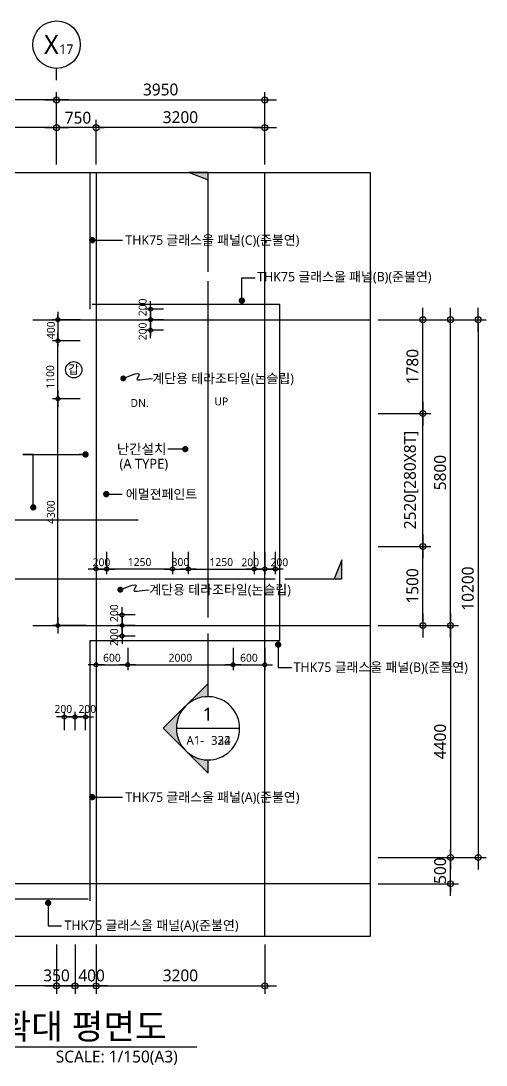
# Model space of a CAD drawing. Header units: millimetres. Extents: x 81033 to 452328, y -17390 to 42241.
# Drawn here: x 220798 to 229625, y 22272 to 42078 of the extents above; entities that cross this region are included whole.
import ezdxf
from ezdxf.enums import TextEntityAlignment as Align

# ---------------------------------------------------------------- set-up
doc = ezdxf.new("R2010")
doc.units = ezdxf.units.MM
doc.header["$LTSCALE"] = 100
doc.header["$MEASUREMENT"] = 0
doc.header["$PDSIZE"] = -10
doc.linetypes.add('CEN', pattern=[62, 60, -1, 0, -1])
doc.layers.get('0').update_dxf_attribs({"linetype": 'CONTINUOUS'})
doc.layers.get('Defpoints').update_dxf_attribs({"color": 171, "linetype": 'CONTINUOUS'})
for name, color, linetype in [('CEN(ST)', 1, 'CEN'), ('INS', 251, 'BATTING'), ('LED', 7, 'CONTINUOUS'), ('NDIM', 7, 'CONTINUOUS'), ('SYM', 7, 'CONTINUOUS'), ('SYM(AXIS)', 7, 'CONTINUOUS'), ('TEXT', 3, 'CONTINUOUS'), ('TEXT(AXIS)', 2, 'CONTINUOUS'), ('TEXT(MIN)', 7, 'CONTINUOUS'), ('TEXT(NOTE小)', 1, 'CONTINUOUS'), ('TEXT(노트)', 7, 'CONTINUOUS')]:
    doc.layers.add(name, color=color, linetype=linetype)
doc.styles.add('CGS', font='cgse', dxfattribs={"bigfont": 'cgs'})
doc.styles.add('나눔바른고딕', font='NanumBarunGothic.ttf')
doc.linetypes.add('BATTING', pattern='A,0.0001,-0.1,[134,ltypeshp.shx,S=0.1,R=0,X=-0.1,Y=0],-0.2,[134,ltypeshp.shx,S=0.1,R=180,X=0.1,Y=0],-0.1', length=0.4001)
doc.dimstyles.new('NDIM 1200', dxfattribs={"dimscale": 75, "dimtxt": 3, "dimasz": 1, "dimexe": 2, "dimexo": 2, "dimgap": 1, "dimtad": 1, "dimdec": 0, "dimdsep": 46, "dimtxsty": 'CGS', "dimblk": 'DOT0', "dimcen": 1, "dimdle": 8, "dimclrd": 256, "dimclre": 256, "dimclrt": 256, "dimadec": 0, "dimazin": 0, "dimtfac": 1, "dimtdec": 0, "dimtix": 1, "dimtmove": 2, "dimatfit": 3, "dimldrblk": 'DOT0', "dimfxl": 1, "dimtolj": 1, "dimtzin": 0, "dimlwd": -1, "dimlwe": -1, "dimarcsym": 0})

# ---------------------------------------------------------------- blocks, each defined once
blk = doc.blocks.new('DOT0')
blk.add_line((-3, 0), (3, 0))
at = {"color": 6}
blk.add_circle((0, 0), 0.75, dxfattribs=at)
blk = doc.blocks.new('*D125')
at = {"layer": 'Defpoints', "color": 0, "ltscale": 0.4, "transparency": 16777216}
for p in [(227425, 32110), (228425, 32110), (227425, 30610)]:
    blk.add_point(p, dxfattribs=at)
at = {"layer": 'NDIM', "ltscale": 0.4, "transparency": 16777216}
for p, q in [((227575, 32110), (228575, 32110)), ((228425, 30685), (228425, 32035)), ((227575, 30610), (228575, 30610))]:
    blk.add_line(p, q, dxfattribs=at)
at = {"layer": 'NDIM', "ltscale": 0.4, "transparency": 16777216, "xscale": 75, "yscale": 75, "zscale": 75}
for p, rotation in [((228425, 32110), 90), ((228425, 30610), 270)]:
    blk.add_blockref('DOT0', p, dxfattribs=dict(at, rotation=rotation))
at = {"layer": 'NDIM', "ltscale": 0.4, "transparency": 16777216, "insert": (228228, 31360), "char_height": 225, "attachment_point": 5, "rotation": 90, "style": '나눔바른고딕'}
blk.add_mtext('\\A1;1500', dxfattribs=at)
blk = doc.blocks.new('*D126')
at = {"layer": 'Defpoints', "color": 0, "ltscale": 0.4, "transparency": 16777216}
for p in [(227425, 34630), (228425, 34630), (227425, 32110)]:
    blk.add_point(p, dxfattribs=at)
at = {"layer": 'NDIM', "ltscale": 0.4, "transparency": 16777216}
for p, q in [((227575, 34630), (228575, 34630)), ((228425, 32185), (228425, 34555)), ((227575, 32110), (228575, 32110))]:
    blk.add_line(p, q, dxfattribs=at)
at = {"layer": 'NDIM', "ltscale": 0.4, "transparency": 16777216, "xscale": 75, "yscale": 75, "zscale": 75}
for p, rotation in [((228425, 34630), 90), ((228425, 32110), 270)]:
    blk.add_blockref('DOT0', p, dxfattribs=dict(at, rotation=rotation))
at = {"layer": 'NDIM', "ltscale": 0.4, "transparency": 16777216, "insert": (228204, 33370), "char_height": 225, "attachment_point": 5, "rotation": 90, "style": '나눔바른고딕'}
blk.add_mtext('\\A1;2520[280X8T]', dxfattribs=at)
blk = doc.blocks.new('*D127')
at = {"layer": 'Defpoints', "color": 0, "ltscale": 0.4, "transparency": 16777216}
for p in [(227425, 36410), (228425, 36410), (227425, 34630)]:
    blk.add_point(p, dxfattribs=at)
at = {"layer": 'NDIM', "ltscale": 0.4, "transparency": 16777216}
for p, q in [((227575, 36410), (228575, 36410)), ((228425, 34705), (228425, 36335)), ((227575, 34630), (228575, 34630))]:
    blk.add_line(p, q, dxfattribs=at)
at = {"layer": 'NDIM', "ltscale": 0.4, "transparency": 16777216, "xscale": 75, "yscale": 75, "zscale": 75}
for p, rotation in [((228425, 36410), 90), ((228425, 34630), 270)]:
    blk.add_blockref('DOT0', p, dxfattribs=dict(at, rotation=rotation))
at = {"layer": 'NDIM', "ltscale": 0.4, "transparency": 16777216, "insert": (228228, 35520), "char_height": 225, "attachment_point": 5, "rotation": 90, "style": '나눔바른고딕'}
blk.add_mtext('\\A1;1780', dxfattribs=at)
blk = doc.blocks.new('*D128')
at = {"layer": 'Defpoints', "color": 0, "ltscale": 0.4, "transparency": 16777216}
for p in [(227425, 36410), (228950, 36410), (227425, 30610)]:
    blk.add_point(p, dxfattribs=at)
at = {"layer": 'NDIM', "ltscale": 0.4, "transparency": 16777216}
for p, q in [((227575, 36410), (229100, 36410)), ((228950, 30685), (228950, 36335)), ((227575, 30610), (229100, 30610))]:
    blk.add_line(p, q, dxfattribs=at)
at = {"layer": 'NDIM', "ltscale": 0.4, "transparency": 16777216, "xscale": 75, "yscale": 75, "zscale": 75}
for p, rotation in [((228950, 36410), 90), ((228950, 30610), 270)]:
    blk.add_blockref('DOT0', p, dxfattribs=dict(at, rotation=rotation))
at = {"layer": 'NDIM', "ltscale": 0.4, "transparency": 16777216, "insert": (228753, 33510), "char_height": 225, "attachment_point": 5, "rotation": 90, "style": '나눔바른고딕'}
blk.add_mtext('\\A1;5800', dxfattribs=at)
blk = doc.blocks.new('*D129')
at = {"layer": 'Defpoints', "color": 0, "ltscale": 0.4, "transparency": 16777216}
for p in [(227425, 30610), (227425, 26210), (228950, 26210)]:
    blk.add_point(p, dxfattribs=at)
at = {"layer": 'NDIM', "ltscale": 0.4, "transparency": 16777216}
for p, q in [((227575, 30610), (229100, 30610)), ((228950, 30535), (228950, 26285)), ((227575, 26210), (229100, 26210))]:
    blk.add_line(p, q, dxfattribs=at)
at = {"layer": 'NDIM', "ltscale": 0.4, "transparency": 16777216, "xscale": 75, "yscale": 75, "zscale": 75}
for p, rotation in [((228950, 30610), 90), ((228950, 26210), 270)]:
    blk.add_blockref('DOT0', p, dxfattribs=dict(at, rotation=rotation))
at = {"layer": 'NDIM', "ltscale": 0.4, "transparency": 16777216, "insert": (228753, 28410), "char_height": 225, "attachment_point": 5, "rotation": 90, "style": '나눔바른고딕'}
blk.add_mtext('\\A1;4400', dxfattribs=at)
blk = doc.blocks.new('*D130')
at = {"layer": 'Defpoints', "color": 0, "ltscale": 0.4, "transparency": 16777216}
for p in [(227425, 26210), (228950, 26210), (227425, 25710)]:
    blk.add_point(p, dxfattribs=at)
at = {"layer": 'NDIM', "ltscale": 0.4, "transparency": 16777216}
for p, q in [((228950, 26285), (228950, 26360)), ((227575, 26210), (229100, 26210)), ((228950, 25710), (228950, 26210)), ((227575, 25710), (229100, 25710)), ((228950, 25635), (228950, 25560))]:
    blk.add_line(p, q, dxfattribs=at)
at = {"layer": 'NDIM', "ltscale": 0.4, "transparency": 16777216, "xscale": 75, "yscale": 75, "zscale": 75}
for p, rotation in [((228950, 26210), 270), ((228950, 25710), 90)]:
    blk.add_blockref('DOT0', p, dxfattribs=dict(at, rotation=rotation))
at = {"layer": 'NDIM', "ltscale": 0.4, "transparency": 16777216, "insert": (228753, 25960), "char_height": 225, "attachment_point": 5, "rotation": 90, "style": '나눔바른고딕'}
blk.add_mtext('\\A1;500', dxfattribs=at)
blk = doc.blocks.new('*D131')
at = {"layer": 'Defpoints', "color": 0, "ltscale": 0.4, "transparency": 16777216}
for p in [(227425, 36410), (227425, 26210), (229475, 26210)]:
    blk.add_point(p, dxfattribs=at)
at = {"layer": 'NDIM', "ltscale": 0.4, "transparency": 16777216}
for p, q in [((227575, 36410), (229625, 36410)), ((229475, 36335), (229475, 26285)), ((227575, 26210), (229625, 26210))]:
    blk.add_line(p, q, dxfattribs=at)
at = {"layer": 'NDIM', "ltscale": 0.4, "transparency": 16777216, "xscale": 75, "yscale": 75, "zscale": 75}
for p, rotation in [((229475, 36410), 90), ((229475, 26210), 270)]:
    blk.add_blockref('DOT0', p, dxfattribs=dict(at, rotation=rotation))
at = {"layer": 'NDIM', "ltscale": 0.4, "transparency": 16777216, "insert": (229278, 31310), "char_height": 225, "attachment_point": 5, "rotation": 90, "style": '나눔바른고딕'}
blk.add_mtext('\\A1;10200', dxfattribs=at)
blk = doc.blocks.new('A$C2F20087E')
at = {"layer": 'SYM(AXIS)'}
blk.add_line((600, 0), (600, 300), dxfattribs=at)
blk.add_circle((600, 900), 600, dxfattribs=at)
blk = doc.blocks.new('*D132')
at = {"layer": 'Defpoints', "color": 0, "ltscale": 0.4, "transparency": 16777216}
for p in [(210475, 40578), (210475, 39203), (221475, 39203)]:
    blk.add_point(p, dxfattribs=at)
at = {"layer": 'NDIM', "ltscale": 0.4, "transparency": 16777216}
for p, q in [((210475, 39353), (210475, 40728)), ((221475, 39353), (221475, 40728)), ((221400, 40578), (210550, 40578))]:
    blk.add_line(p, q, dxfattribs=at)
at = {"layer": 'NDIM', "ltscale": 0.4, "transparency": 16777216, "xscale": 75, "yscale": 75, "zscale": 75, "rotation": 180}
blk.add_blockref('DOT0', (210475, 40578), dxfattribs=at)
at = {"layer": 'NDIM', "ltscale": 0.4, "transparency": 16777216, "xscale": 75, "yscale": 75, "zscale": 75}
blk.add_blockref('DOT0', (221475, 40578), dxfattribs=at)
at = {"layer": 'NDIM', "ltscale": 0.4, "transparency": 16777216, "insert": (215975, 40775), "char_height": 225, "attachment_point": 5, "style": '나눔바른고딕'}
blk.add_mtext('\\A1;11000', dxfattribs=at)
blk = doc.blocks.new('*D133')
at = {"layer": 'Defpoints', "color": 0, "ltscale": 0.4, "transparency": 16777216}
for p in [(218100, 40053), (218100, 39203), (221475, 39203)]:
    blk.add_point(p, dxfattribs=at)
at = {"layer": 'NDIM', "ltscale": 0.4, "transparency": 16777216}
for p, q in [((218100, 39353), (218100, 40203)), ((221400, 40053), (218175, 40053)), ((221475, 39353), (221475, 40203))]:
    blk.add_line(p, q, dxfattribs=at)
at = {"layer": 'NDIM', "ltscale": 0.4, "transparency": 16777216, "xscale": 75, "yscale": 75, "zscale": 75, "rotation": 180}
blk.add_blockref('DOT0', (218100, 40053), dxfattribs=at)
at = {"layer": 'NDIM', "ltscale": 0.4, "transparency": 16777216, "xscale": 75, "yscale": 75, "zscale": 75}
blk.add_blockref('DOT0', (221475, 40053), dxfattribs=at)
at = {"layer": 'NDIM', "ltscale": 0.4, "transparency": 16777216, "insert": (219788, 40250), "char_height": 225, "attachment_point": 5, "style": '나눔바른고딕'}
blk.add_mtext('\\A1;3375', dxfattribs=at)
blk = doc.blocks.new('*D135')
at = {"layer": 'Defpoints', "color": 0, "ltscale": 0.4, "transparency": 16777216}
for p in [(222225, 40053), (222225, 39203), (225425, 39203)]:
    blk.add_point(p, dxfattribs=at)
at = {"layer": 'NDIM', "ltscale": 0.4, "transparency": 16777216}
for p, q in [((222225, 39353), (222225, 40203)), ((225350, 40053), (222300, 40053)), ((225425, 39353), (225425, 40203))]:
    blk.add_line(p, q, dxfattribs=at)
at = {"layer": 'NDIM', "ltscale": 0.4, "transparency": 16777216, "xscale": 75, "yscale": 75, "zscale": 75, "rotation": 180}
blk.add_blockref('DOT0', (222225, 40053), dxfattribs=at)
at = {"layer": 'NDIM', "ltscale": 0.4, "transparency": 16777216, "xscale": 75, "yscale": 75, "zscale": 75}
blk.add_blockref('DOT0', (225425, 40053), dxfattribs=at)
at = {"layer": 'NDIM', "ltscale": 0.4, "transparency": 16777216, "insert": (223825, 40250), "char_height": 225, "attachment_point": 5, "style": '나눔바른고딕'}
blk.add_mtext('\\A1;3200', dxfattribs=at)
blk = doc.blocks.new('*D136')
at = {"layer": 'Defpoints', "color": 0, "ltscale": 0.4, "transparency": 16777216}
for p in [(221475, 40053), (221475, 39203), (222225, 39203)]:
    blk.add_point(p, dxfattribs=at)
at = {"layer": 'NDIM', "ltscale": 0.4, "transparency": 16777216}
for p, q in [((221400, 40053), (221325, 40053)), ((221475, 39353), (221475, 40203)), ((222225, 40053), (221475, 40053)), ((222225, 39353), (222225, 40203)), ((222300, 40053), (222375, 40053))]:
    blk.add_line(p, q, dxfattribs=at)
at = {"layer": 'NDIM', "ltscale": 0.4, "transparency": 16777216, "xscale": 75, "yscale": 75, "zscale": 75}
blk.add_blockref('DOT0', (221475, 40053), dxfattribs=at)
at = {"layer": 'NDIM', "ltscale": 0.4, "transparency": 16777216, "xscale": 75, "yscale": 75, "zscale": 75, "rotation": 180}
blk.add_blockref('DOT0', (222225, 40053), dxfattribs=at)
at = {"layer": 'NDIM', "ltscale": 0.4, "transparency": 16777216, "insert": (221881, 40240), "char_height": 225, "attachment_point": 5, "style": '나눔바른고딕'}
blk.add_mtext('\\A1;750', dxfattribs=at)
blk = doc.blocks.new('*D137')
at = {"layer": 'Defpoints', "color": 0, "ltscale": 0.4, "transparency": 16777216}
for p in [(225425, 40578), (221475, 39203), (225425, 39203)]:
    blk.add_point(p, dxfattribs=at)
at = {"layer": 'NDIM', "ltscale": 0.4, "transparency": 16777216}
for p, q in [((221475, 39353), (221475, 40728)), ((225425, 39353), (225425, 40728)), ((221550, 40578), (225350, 40578))]:
    blk.add_line(p, q, dxfattribs=at)
at = {"layer": 'NDIM', "ltscale": 0.4, "transparency": 16777216, "xscale": 75, "yscale": 75, "zscale": 75, "rotation": 180}
blk.add_blockref('DOT0', (221475, 40578), dxfattribs=at)
at = {"layer": 'NDIM', "ltscale": 0.4, "transparency": 16777216, "xscale": 75, "yscale": 75, "zscale": 75}
blk.add_blockref('DOT0', (225425, 40578), dxfattribs=at)
at = {"layer": 'NDIM', "ltscale": 0.4, "transparency": 16777216, "insert": (223450, 40775), "char_height": 225, "attachment_point": 5, "style": '나눔바른고딕'}
blk.add_mtext('\\A1;3950', dxfattribs=at)
blk = doc.blocks.new('*D144')
at = {"layer": 'Defpoints', "color": 0, "ltscale": 0.4, "transparency": 16777216}
for p in [(222225, 24710), (225425, 24710), (225425, 23774)]:
    blk.add_point(p, dxfattribs=at)
at = {"layer": 'NDIM', "ltscale": 0.4, "transparency": 16777216}
for p, q in [((222225, 24560), (222225, 23624)), ((225425, 24560), (225425, 23624)), ((222300, 23774), (225350, 23774))]:
    blk.add_line(p, q, dxfattribs=at)
at = {"layer": 'NDIM', "ltscale": 0.4, "transparency": 16777216, "xscale": 75, "yscale": 75, "zscale": 75, "rotation": 180}
blk.add_blockref('DOT0', (222225, 23774), dxfattribs=at)
at = {"layer": 'NDIM', "ltscale": 0.4, "transparency": 16777216, "xscale": 75, "yscale": 75, "zscale": 75}
blk.add_blockref('DOT0', (225425, 23774), dxfattribs=at)
at = {"layer": 'NDIM', "ltscale": 0.4, "transparency": 16777216, "insert": (223825, 23972), "char_height": 225, "attachment_point": 5, "style": '나눔바른고딕'}
blk.add_mtext('\\A1;3200', dxfattribs=at)
blk = doc.blocks.new('*D146')
at = {"layer": 'Defpoints', "color": 0, "ltscale": 0.4, "transparency": 16777216}
for p in [(219075, 24710), (221475, 24710), (219075, 23774)]:
    blk.add_point(p, dxfattribs=at)
at = {"layer": 'NDIM', "ltscale": 0.4, "transparency": 16777216}
for p, q in [((219075, 24560), (219075, 23624)), ((221475, 24560), (221475, 23624)), ((221400, 23774), (219150, 23774))]:
    blk.add_line(p, q, dxfattribs=at)
at = {"layer": 'NDIM', "ltscale": 0.4, "transparency": 16777216, "xscale": 75, "yscale": 75, "zscale": 75, "rotation": 180}
blk.add_blockref('DOT0', (219075, 23774), dxfattribs=at)
at = {"layer": 'NDIM', "ltscale": 0.4, "transparency": 16777216, "xscale": 75, "yscale": 75, "zscale": 75}
blk.add_blockref('DOT0', (221475, 23774), dxfattribs=at)
at = {"layer": 'NDIM', "ltscale": 0.4, "transparency": 16777216, "insert": (220275, 23971), "char_height": 225, "attachment_point": 5, "style": '나눔바른고딕'}
blk.add_mtext('\\A1;2400', dxfattribs=at)
blk = doc.blocks.new('갑종방화문표기')
at = {"layer": 'TEXT(NOTE小)'}
blk.add_circle((0, 0), 150, dxfattribs=at)
at = {"layer": 'TEXT(NOTE小)', "style": '나눔바른고딕'}
blk.add_text('갑', height=160, dxfattribs=at).set_placement((-2, 7), align=Align.MIDDLE_CENTER)
blk = doc.blocks.new('*D516')
at = {"layer": 'Defpoints', "color": 0, "ltscale": 0.4, "transparency": 16777216}
for p in [(222025, 28875), (221825, 28528), (222025, 28528)]:
    blk.add_point(p, dxfattribs=at)
at = {"layer": 'NDIM', "ltscale": 0.4, "transparency": 16777216}
for p, q in [((221825, 28628), (221825, 28975)), ((222025, 28628), (222025, 28975)), ((221875, 28875), (221975, 28875))]:
    blk.add_line(p, q, dxfattribs=at)
at = {"layer": 'NDIM', "ltscale": 0.4, "transparency": 16777216, "xscale": 50, "yscale": 50, "zscale": 50, "rotation": 180}
blk.add_blockref('DOT0', (221825, 28875), dxfattribs=at)
at = {"layer": 'NDIM', "ltscale": 0.4, "transparency": 16777216, "xscale": 50, "yscale": 50, "zscale": 50}
blk.add_blockref('DOT0', (222025, 28875), dxfattribs=at)
at = {"layer": 'NDIM', "ltscale": 0.4, "transparency": 16777216, "insert": (222059, 29026), "char_height": 150, "attachment_point": 5, "style": '나눔바른고딕'}
blk.add_mtext('\\A1;200', dxfattribs=at)
blk = doc.blocks.new('*D517')
at = {"layer": 'Defpoints', "color": 0, "ltscale": 0.4, "transparency": 16777216}
for p in [(221625, 28875), (221625, 28528), (221825, 28528)]:
    blk.add_point(p, dxfattribs=at)
at = {"layer": 'NDIM', "ltscale": 0.4, "transparency": 16777216}
for p, q in [((221625, 28628), (221625, 28975)), ((221825, 28628), (221825, 28975)), ((221775, 28875), (221675, 28875))]:
    blk.add_line(p, q, dxfattribs=at)
at = {"layer": 'NDIM', "ltscale": 0.4, "transparency": 16777216, "xscale": 50, "yscale": 50, "zscale": 50, "rotation": 180}
blk.add_blockref('DOT0', (221625, 28875), dxfattribs=at)
at = {"layer": 'NDIM', "ltscale": 0.4, "transparency": 16777216, "xscale": 50, "yscale": 50, "zscale": 50}
blk.add_blockref('DOT0', (221825, 28875), dxfattribs=at)
at = {"layer": 'NDIM', "ltscale": 0.4, "transparency": 16777216, "insert": (221603, 29026), "char_height": 150, "attachment_point": 5, "style": '나눔바른고딕'}
blk.add_mtext('\\A1;200', dxfattribs=at)
blk = doc.blocks.new('*D518')
at = {"layer": 'Defpoints', "color": 0, "ltscale": 0.4, "transparency": 16777216}
for p in [(222719, 30810), (223066, 30810), (223066, 30610)]:
    blk.add_point(p, dxfattribs=at)
at = {"layer": 'NDIM', "ltscale": 0.4, "transparency": 16777216}
for p, q in [((222966, 30810), (222619, 30810)), ((222719, 30660), (222719, 30760)), ((222966, 30610), (222619, 30610))]:
    blk.add_line(p, q, dxfattribs=at)
at = {"layer": 'NDIM', "ltscale": 0.4, "transparency": 16777216, "xscale": 50, "yscale": 50, "zscale": 50}
for p, rotation in [((222719, 30810), 90), ((222719, 30610), 270)]:
    blk.add_blockref('DOT0', p, dxfattribs=dict(at, rotation=rotation))
at = {"layer": 'NDIM', "ltscale": 0.4, "transparency": 16777216, "insert": (222568, 30844), "char_height": 150, "attachment_point": 5, "rotation": 90, "style": '나눔바른고딕'}
blk.add_mtext('\\A1;200', dxfattribs=at)
blk = doc.blocks.new('*D519')
at = {"layer": 'Defpoints', "color": 0, "ltscale": 0.4, "transparency": 16777216}
for p in [(223066, 30610), (222719, 30410), (223066, 30410)]:
    blk.add_point(p, dxfattribs=at)
at = {"layer": 'NDIM', "ltscale": 0.4, "transparency": 16777216}
for p, q in [((222966, 30610), (222619, 30610)), ((222719, 30560), (222719, 30460)), ((222966, 30410), (222619, 30410))]:
    blk.add_line(p, q, dxfattribs=at)
at = {"layer": 'NDIM', "ltscale": 0.4, "transparency": 16777216, "xscale": 50, "yscale": 50, "zscale": 50}
for p, rotation in [((222719, 30610), 90), ((222719, 30410), 270)]:
    blk.add_blockref('DOT0', p, dxfattribs=dict(at, rotation=rotation))
at = {"layer": 'NDIM', "ltscale": 0.4, "transparency": 16777216, "insert": (222568, 30388), "char_height": 150, "attachment_point": 5, "rotation": 90, "style": '나눔바른고딕'}
blk.add_mtext('\\A1;200', dxfattribs=at)
blk = doc.blocks.new('*D520')
at = {"layer": 'Defpoints', "color": 0, "ltscale": 0.4, "transparency": 16777216}
for p in [(222425, 32110), (223675, 32110), (222425, 31681)]:
    blk.add_point(p, dxfattribs=at)
at = {"layer": 'NDIM', "ltscale": 0.4, "transparency": 16777216}
for p, q in [((222425, 32010), (222425, 31581)), ((223675, 32010), (223675, 31581)), ((223625, 31681), (222475, 31681))]:
    blk.add_line(p, q, dxfattribs=at)
at = {"layer": 'NDIM', "ltscale": 0.4, "transparency": 16777216, "xscale": 50, "yscale": 50, "zscale": 50, "rotation": 180}
blk.add_blockref('DOT0', (222425, 31681), dxfattribs=at)
at = {"layer": 'NDIM', "ltscale": 0.4, "transparency": 16777216, "xscale": 50, "yscale": 50, "zscale": 50}
blk.add_blockref('DOT0', (223675, 31681), dxfattribs=at)
at = {"layer": 'NDIM', "ltscale": 0.4, "transparency": 16777216, "insert": (223050, 31813), "char_height": 150, "attachment_point": 5, "style": '나눔바른고딕'}
blk.add_mtext('\\A1;1250', dxfattribs=at)
blk = doc.blocks.new('*D521')
at = {"layer": 'Defpoints', "color": 0, "ltscale": 0.4, "transparency": 16777216}
for p in [(223675, 32110), (223975, 32110), (223975, 31681)]:
    blk.add_point(p, dxfattribs=at)
at = {"layer": 'NDIM', "ltscale": 0.4, "transparency": 16777216}
for p, q in [((223675, 32010), (223675, 31581)), ((223975, 32010), (223975, 31581)), ((223625, 31681), (223575, 31681)), ((223675, 31681), (223975, 31681)), ((224025, 31681), (224075, 31681))]:
    blk.add_line(p, q, dxfattribs=at)
at = {"layer": 'NDIM', "ltscale": 0.4, "transparency": 16777216, "xscale": 50, "yscale": 50, "zscale": 50}
blk.add_blockref('DOT0', (223675, 31681), dxfattribs=at)
at = {"layer": 'NDIM', "ltscale": 0.4, "transparency": 16777216, "xscale": 50, "yscale": 50, "zscale": 50, "rotation": 180}
blk.add_blockref('DOT0', (223975, 31681), dxfattribs=at)
at = {"layer": 'NDIM', "ltscale": 0.4, "transparency": 16777216, "insert": (223825, 31813), "char_height": 150, "attachment_point": 5, "style": '나눔바른고딕'}
blk.add_mtext('\\A1;300', dxfattribs=at)
blk = doc.blocks.new('*D522')
at = {"layer": 'Defpoints', "color": 0, "ltscale": 0.4, "transparency": 16777216}
for p in [(223975, 32110), (225225, 32110), (225225, 31681)]:
    blk.add_point(p, dxfattribs=at)
at = {"layer": 'NDIM', "ltscale": 0.4, "transparency": 16777216}
for p, q in [((223975, 32010), (223975, 31581)), ((225225, 32010), (225225, 31581)), ((224025, 31681), (225175, 31681))]:
    blk.add_line(p, q, dxfattribs=at)
at = {"layer": 'NDIM', "ltscale": 0.4, "transparency": 16777216, "xscale": 50, "yscale": 50, "zscale": 50, "rotation": 180}
blk.add_blockref('DOT0', (223975, 31681), dxfattribs=at)
at = {"layer": 'NDIM', "ltscale": 0.4, "transparency": 16777216, "xscale": 50, "yscale": 50, "zscale": 50}
blk.add_blockref('DOT0', (225225, 31681), dxfattribs=at)
at = {"layer": 'NDIM', "ltscale": 0.4, "transparency": 16777216, "insert": (224600, 31813), "char_height": 150, "attachment_point": 5, "style": '나눔바른고딕'}
blk.add_mtext('\\A1;1250', dxfattribs=at)
blk = doc.blocks.new('*D523')
at = {"layer": 'Defpoints', "color": 0, "ltscale": 0.4, "transparency": 16777216}
for p in [(222225, 32110), (222425, 32110), (222425, 31681)]:
    blk.add_point(p, dxfattribs=at)
at = {"layer": 'NDIM', "ltscale": 0.4, "transparency": 16777216}
for p, q in [((222225, 32010), (222225, 31581)), ((222425, 32010), (222425, 31581)), ((222275, 31681), (222375, 31681))]:
    blk.add_line(p, q, dxfattribs=at)
at = {"layer": 'NDIM', "ltscale": 0.4, "transparency": 16777216, "xscale": 50, "yscale": 50, "zscale": 50, "rotation": 180}
blk.add_blockref('DOT0', (222225, 31681), dxfattribs=at)
at = {"layer": 'NDIM', "ltscale": 0.4, "transparency": 16777216, "xscale": 50, "yscale": 50, "zscale": 50}
blk.add_blockref('DOT0', (222425, 31681), dxfattribs=at)
at = {"layer": 'NDIM', "ltscale": 0.4, "transparency": 16777216, "insert": (222327, 31808), "char_height": 150, "attachment_point": 5, "style": '나눔바른고딕'}
blk.add_mtext('\\A1;200', dxfattribs=at)
blk = doc.blocks.new('*D524')
at = {"layer": 'Defpoints', "color": 0, "ltscale": 0.4, "transparency": 16777216}
for p in [(225225, 32110), (225425, 32110), (225225, 31681)]:
    blk.add_point(p, dxfattribs=at)
at = {"layer": 'NDIM', "ltscale": 0.4, "transparency": 16777216}
for p, q in [((225225, 32010), (225225, 31581)), ((225425, 32010), (225425, 31581)), ((225375, 31681), (225275, 31681))]:
    blk.add_line(p, q, dxfattribs=at)
at = {"layer": 'NDIM', "ltscale": 0.4, "transparency": 16777216, "xscale": 50, "yscale": 50, "zscale": 50, "rotation": 180}
blk.add_blockref('DOT0', (225225, 31681), dxfattribs=at)
at = {"layer": 'NDIM', "ltscale": 0.4, "transparency": 16777216, "xscale": 50, "yscale": 50, "zscale": 50}
blk.add_blockref('DOT0', (225425, 31681), dxfattribs=at)
at = {"layer": 'NDIM', "ltscale": 0.4, "transparency": 16777216, "insert": (225150, 31808), "char_height": 150, "attachment_point": 5, "style": '나눔바른고딕'}
blk.add_mtext('\\A1;200', dxfattribs=at)
blk = doc.blocks.new('*D525')
at = {"layer": 'Defpoints', "color": 0, "ltscale": 0.4, "transparency": 16777216}
for p in [(225425, 32110), (225625, 32110), (225625, 31681)]:
    blk.add_point(p, dxfattribs=at)
at = {"layer": 'NDIM', "ltscale": 0.4, "transparency": 16777216}
for p, q in [((225425, 32010), (225425, 31581)), ((225625, 32010), (225625, 31581)), ((225375, 31681), (225325, 31681)), ((225425, 31681), (225625, 31681)), ((225675, 31681), (225725, 31681))]:
    blk.add_line(p, q, dxfattribs=at)
at = {"layer": 'NDIM', "ltscale": 0.4, "transparency": 16777216, "xscale": 50, "yscale": 50, "zscale": 50}
blk.add_blockref('DOT0', (225425, 31681), dxfattribs=at)
at = {"layer": 'NDIM', "ltscale": 0.4, "transparency": 16777216, "xscale": 50, "yscale": 50, "zscale": 50, "rotation": 180}
blk.add_blockref('DOT0', (225625, 31681), dxfattribs=at)
at = {"layer": 'NDIM', "ltscale": 0.4, "transparency": 16777216, "insert": (225703, 31808), "char_height": 150, "attachment_point": 5, "style": '나눔바른고딕'}
blk.add_mtext('\\A1;200', dxfattribs=at)
blk = doc.blocks.new('*D526')
at = {"layer": 'Defpoints', "color": 0, "ltscale": 0.4, "transparency": 16777216}
for p in [(223259, 36610), (223606, 36610), (223606, 36410)]:
    blk.add_point(p, dxfattribs=at)
at = {"layer": 'NDIM', "ltscale": 0.4, "transparency": 16777216}
for p, q in [((223506, 36610), (223159, 36610)), ((223259, 36460), (223259, 36560)), ((223506, 36410), (223159, 36410))]:
    blk.add_line(p, q, dxfattribs=at)
at = {"layer": 'NDIM', "ltscale": 0.4, "transparency": 16777216, "xscale": 50, "yscale": 50, "zscale": 50}
for p, rotation in [((223259, 36610), 90), ((223259, 36410), 270)]:
    blk.add_blockref('DOT0', p, dxfattribs=dict(at, rotation=rotation))
at = {"layer": 'NDIM', "ltscale": 0.4, "transparency": 16777216, "insert": (223108, 36644), "char_height": 150, "attachment_point": 5, "rotation": 90, "style": '나눔바른고딕'}
blk.add_mtext('\\A1;200', dxfattribs=at)
blk = doc.blocks.new('*D527')
at = {"layer": 'Defpoints', "color": 0, "ltscale": 0.4, "transparency": 16777216}
for p in [(223606, 36410), (223259, 36210), (223606, 36210)]:
    blk.add_point(p, dxfattribs=at)
at = {"layer": 'NDIM', "ltscale": 0.4, "transparency": 16777216}
for p, q in [((223259, 36460), (223259, 36510)), ((223506, 36410), (223159, 36410)), ((223259, 36410), (223259, 36210)), ((223506, 36210), (223159, 36210)), ((223259, 36160), (223259, 36110))]:
    blk.add_line(p, q, dxfattribs=at)
at = {"layer": 'NDIM', "ltscale": 0.4, "transparency": 16777216, "xscale": 50, "yscale": 50, "zscale": 50}
for p, rotation in [((223259, 36410), 270), ((223259, 36210), 90)]:
    blk.add_blockref('DOT0', p, dxfattribs=dict(at, rotation=rotation))
at = {"layer": 'NDIM', "ltscale": 0.4, "transparency": 16777216, "insert": (223108, 36188), "char_height": 150, "attachment_point": 5, "rotation": 90, "style": '나눔바른고딕'}
blk.add_mtext('\\A1;200', dxfattribs=at)
blk = doc.blocks.new('*D530')
at = {"layer": 'Defpoints', "color": 0, "ltscale": 0.4, "transparency": 16777216}
for p in [(221500, 36010), (222025, 36010), (222025, 34910)]:
    blk.add_point(p, dxfattribs=at)
at = {"layer": 'NDIM', "ltscale": 0.4, "transparency": 16777216}
for p, q in [((221925, 36010), (221400, 36010)), ((221500, 34960), (221500, 35960)), ((221925, 34910), (221400, 34910))]:
    blk.add_line(p, q, dxfattribs=at)
at = {"layer": 'NDIM', "ltscale": 0.4, "transparency": 16777216, "xscale": 50, "yscale": 50, "zscale": 50}
for p, rotation in [((221500, 36010), 90), ((221500, 34910), 270)]:
    blk.add_blockref('DOT0', p, dxfattribs=dict(at, rotation=rotation))
at = {"layer": 'NDIM', "ltscale": 0.4, "transparency": 16777216, "insert": (221356, 35324), "char_height": 150, "attachment_point": 5, "rotation": 90, "style": '나눔바른고딕'}
blk.add_mtext('\\A1;1100', dxfattribs=at)
blk = doc.blocks.new('*D531')
at = {"layer": 'Defpoints', "color": 0, "ltscale": 0.4, "transparency": 16777216}
for p in [(222025, 36410), (221500, 36010), (222025, 36010)]:
    blk.add_point(p, dxfattribs=at)
at = {"layer": 'NDIM', "ltscale": 0.4, "transparency": 16777216}
for p, q in [((221500, 36460), (221500, 36510)), ((221925, 36410), (221400, 36410)), ((221500, 36410), (221500, 36010)), ((221925, 36010), (221400, 36010)), ((221500, 35960), (221500, 35910))]:
    blk.add_line(p, q, dxfattribs=at)
at = {"layer": 'NDIM', "ltscale": 0.4, "transparency": 16777216, "xscale": 50, "yscale": 50, "zscale": 50}
for p, rotation in [((221500, 36410), 270), ((221500, 36010), 90)]:
    blk.add_blockref('DOT0', p, dxfattribs=dict(at, rotation=rotation))
at = {"layer": 'NDIM', "ltscale": 0.4, "transparency": 16777216, "insert": (221369, 36210), "char_height": 150, "attachment_point": 5, "rotation": 90, "style": '나눔바른고딕'}
blk.add_mtext('\\A1;400', dxfattribs=at)
blk = doc.blocks.new('_Dot')
at = {"color": 0, "linetype": 'ByBlock', "lineweight": -2}
blk.add_line((-0.5, 0), (-1, 0), dxfattribs=at)
at = {"color": 0, "linetype": 'ByBlock', "const_width": 0.5}
blk.add_lwpolyline([(-0.25, 0, 1), (0.25, 0, 1)], format="xyb", close=True, dxfattribs=at)
blk = doc.blocks.new('*D532')
at = {"layer": 'Defpoints', "color": 0, "ltscale": 0.4, "transparency": 16777216}
for p in [(221500, 34910), (222025, 34910), (222135, 30610)]:
    blk.add_point(p, dxfattribs=at)
at = {"layer": 'NDIM', "ltscale": 0.4, "transparency": 16777216}
for p, q in [((221925, 34910), (221400, 34910)), ((221500, 30660), (221500, 34860)), ((222035, 30610), (221400, 30610))]:
    blk.add_line(p, q, dxfattribs=at)
at = {"layer": 'NDIM', "ltscale": 0.4, "transparency": 16777216, "xscale": 50, "yscale": 50, "zscale": 50}
for p, rotation in [((221500, 34910), 90), ((221500, 30610), 270)]:
    blk.add_blockref('DOT0', p, dxfattribs=dict(at, rotation=rotation))
at = {"layer": 'NDIM', "ltscale": 0.4, "transparency": 16777216, "insert": (221368, 32760), "char_height": 150, "attachment_point": 5, "rotation": 90, "style": '나눔바른고딕'}
blk.add_mtext('\\A1;4300', dxfattribs=at)
blk = doc.blocks.new('SECTION-12')
at = {"layer": 'SYM'}
blk.add_hatch(color=256, dxfattribs=at).paths.add_polyline_path([(170671, 20158), (171031, 20014), (171031, 20158)])
h = blk.add_hatch(color=256, dxfattribs=at)
h.paths.add_polyline_path([(170182, 9614), (170607, 9190, -0.414214), (170607, 10038)])
h.paths.add_polyline_path([(170607, 9190), (171031, 8765), (171031, 9014, -0.198912)])
h.paths.add_polyline_path([(170607, 10038, -0.198912), (171031, 10214), (171031, 10462)])
at = {"layer": 'Defpoints'}
blk.add_line((171031, 12014), (171031, 17914), dxfattribs=at)
at = {"layer": 'SYM'}
for p, q in [((170671, 20158), (171031, 20014)), ((171031, 20158), (170671, 20158)), ((171031, 18274), (171031, 20158)), ((171031, 17914), (171031, 18094)), ((171031, 11714), (171031, 12014)), ((171031, 10214), (171031, 11414)), ((171031, 10462), (170182, 9614)), ((171031, 8765), (170182, 9614)), ((170431, 9614), (171631, 9614)), ((171031, 8765), (171031, 9014))]:
    blk.add_line(p, q, dxfattribs=at)
blk.add_arc((171031, 9614), 600, 90, 88.3138, dxfattribs=at)
blk = doc.blocks.new('*D565')
at = {"layer": 'Defpoints', "color": 0, "ltscale": 0.4, "transparency": 16777216}
for p in [(221475, 24710), (221825, 24710), (221475, 23774)]:
    blk.add_point(p, dxfattribs=at)
at = {"layer": 'NDIM', "ltscale": 0.4, "transparency": 16777216}
for p, q in [((221475, 24560), (221475, 23624)), ((221825, 24560), (221825, 23624)), ((221750, 23774), (221550, 23774))]:
    blk.add_line(p, q, dxfattribs=at)
at = {"layer": 'NDIM', "ltscale": 0.4, "transparency": 16777216, "xscale": 75, "yscale": 75, "zscale": 75, "rotation": 180}
blk.add_blockref('DOT0', (221475, 23774), dxfattribs=at)
at = {"layer": 'NDIM', "ltscale": 0.4, "transparency": 16777216, "xscale": 75, "yscale": 75, "zscale": 75}
blk.add_blockref('DOT0', (221825, 23774), dxfattribs=at)
at = {"layer": 'NDIM', "ltscale": 0.4, "transparency": 16777216, "insert": (221474, 23972), "char_height": 225, "attachment_point": 5, "style": '나눔바른고딕'}
blk.add_mtext('\\A1;350', dxfattribs=at)
blk = doc.blocks.new('*D566')
at = {"layer": 'Defpoints', "color": 0, "ltscale": 0.4, "transparency": 16777216}
for p in [(221825, 24710), (222225, 24710), (222225, 23774)]:
    blk.add_point(p, dxfattribs=at)
at = {"layer": 'NDIM', "ltscale": 0.4, "transparency": 16777216}
for p, q in [((221825, 24560), (221825, 23624)), ((222225, 24560), (222225, 23624)), ((221900, 23774), (222150, 23774))]:
    blk.add_line(p, q, dxfattribs=at)
at = {"layer": 'NDIM', "ltscale": 0.4, "transparency": 16777216, "xscale": 75, "yscale": 75, "zscale": 75, "rotation": 180}
blk.add_blockref('DOT0', (221825, 23774), dxfattribs=at)
at = {"layer": 'NDIM', "ltscale": 0.4, "transparency": 16777216, "xscale": 75, "yscale": 75, "zscale": 75}
blk.add_blockref('DOT0', (222225, 23774), dxfattribs=at)
at = {"layer": 'NDIM', "ltscale": 0.4, "transparency": 16777216, "insert": (222139, 23971), "char_height": 225, "attachment_point": 5, "style": '나눔바른고딕'}
blk.add_mtext('\\A1;400', dxfattribs=at)
blk = doc.blocks.new('*D592')
at = {"layer": 'Defpoints', "color": 0, "ltscale": 0.4, "transparency": 16777216}
for p in [(222225, 30285), (222825, 30285), (222825, 29865)]:
    blk.add_point(p, dxfattribs=at)
at = {"layer": 'NDIM', "ltscale": 0.4, "transparency": 16777216}
for p, q in [((222225, 30185), (222225, 29765)), ((222825, 30185), (222825, 29765)), ((222275, 29865), (222775, 29865))]:
    blk.add_line(p, q, dxfattribs=at)
at = {"layer": 'NDIM', "ltscale": 0.4, "transparency": 16777216, "xscale": 50, "yscale": 50, "zscale": 50, "rotation": 180}
blk.add_blockref('DOT0', (222225, 29865), dxfattribs=at)
at = {"layer": 'NDIM', "ltscale": 0.4, "transparency": 16777216, "xscale": 50, "yscale": 50, "zscale": 50}
blk.add_blockref('DOT0', (222825, 29865), dxfattribs=at)
at = {"layer": 'NDIM', "ltscale": 0.4, "transparency": 16777216, "insert": (222525, 29997), "char_height": 150, "attachment_point": 5, "style": '나눔바른고딕'}
blk.add_mtext('\\A1;600', dxfattribs=at)
blk = doc.blocks.new('*D593')
at = {"layer": 'Defpoints', "color": 0, "ltscale": 0.4, "transparency": 16777216}
for p in [(222825, 30285), (224825, 30285), (224825, 29865)]:
    blk.add_point(p, dxfattribs=at)
at = {"layer": 'NDIM', "ltscale": 0.4, "transparency": 16777216}
for p, q in [((222825, 30185), (222825, 29765)), ((224825, 30185), (224825, 29765)), ((222875, 29865), (224775, 29865))]:
    blk.add_line(p, q, dxfattribs=at)
at = {"layer": 'NDIM', "ltscale": 0.4, "transparency": 16777216, "xscale": 50, "yscale": 50, "zscale": 50, "rotation": 180}
blk.add_blockref('DOT0', (222825, 29865), dxfattribs=at)
at = {"layer": 'NDIM', "ltscale": 0.4, "transparency": 16777216, "xscale": 50, "yscale": 50, "zscale": 50}
blk.add_blockref('DOT0', (224825, 29865), dxfattribs=at)
at = {"layer": 'NDIM', "ltscale": 0.4, "transparency": 16777216, "insert": (223825, 29997), "char_height": 150, "attachment_point": 5, "style": '나눔바른고딕'}
blk.add_mtext('\\A1;2000', dxfattribs=at)
blk = doc.blocks.new('*D594')
at = {"layer": 'Defpoints', "color": 0, "ltscale": 0.4, "transparency": 16777216}
for p in [(224825, 30285), (225425, 30285), (225425, 29865)]:
    blk.add_point(p, dxfattribs=at)
at = {"layer": 'NDIM', "ltscale": 0.4, "transparency": 16777216}
for p, q in [((224825, 30185), (224825, 29765)), ((225425, 30185), (225425, 29765)), ((224875, 29865), (225375, 29865))]:
    blk.add_line(p, q, dxfattribs=at)
at = {"layer": 'NDIM', "ltscale": 0.4, "transparency": 16777216, "xscale": 50, "yscale": 50, "zscale": 50, "rotation": 180}
blk.add_blockref('DOT0', (224825, 29865), dxfattribs=at)
at = {"layer": 'NDIM', "ltscale": 0.4, "transparency": 16777216, "xscale": 50, "yscale": 50, "zscale": 50}
blk.add_blockref('DOT0', (225425, 29865), dxfattribs=at)
at = {"layer": 'NDIM', "ltscale": 0.4, "transparency": 16777216, "insert": (225125, 29997), "char_height": 150, "attachment_point": 5, "style": '나눔바른고딕'}
blk.add_mtext('\\A1;600', dxfattribs=at)
blk = doc.blocks.new('A$C1AFB1B41')
at = {"layer": 'SYM'}
blk.add_hatch(color=256, dxfattribs=at).paths.add_polyline_path([(2000, 500), (1800, 0), (2000, 0)])
for p, q in [((2000, 500), (1800, 0)), ((2000, 0), (2000, 500)), ((0, 0), (250, 0)), ((500, 0), (2000, 0))]:
    blk.add_line(p, q, dxfattribs=at)

msp = doc.modelspace()

# ---------------------------------------------------------------- linework, layer by layer
at = {"ltscale": 10000}
msp.add_line((220832.6, 33853.9), (222025, 33853.9), dxfattribs=at)
at = {"layer": 'CEN(ST)', "ltscale": 10000}
for p, q in [((222225, 39202.7), (222225, 24710.1)), ((225425, 24710.1), (225425, 39202.7)), ((221025, 36410.1), (227425, 36410.1)), ((223025, 32610.1), (207925, 32610.1)), ((221025, 30610.1), (227425, 30610.1)), ((227425, 25710.1), (207925, 25710.1))]:
    msp.add_line(p, q, dxfattribs=at)
at = {"layer": 'Defpoints'}
msp.add_line((212331.3, 31492.9), (225445.5, 31492.9), dxfattribs=at)
at = {"layer": 'Defpoints', "ltscale": 10000}
msp.add_lwpolyline([(207925, 39202.7), (227425, 39202.7), (227425, 24710.1), (207925, 24710.1)], close=True, dxfattribs=at)
at = {"layer": 'INS', "ltscale": 0.9}
for points in [[(222112.5, 36610.1), (222112.5, 39202.7)], [(222112.5, 25385.1), (222112.5, 30322.6), (225712.5, 30322.6), (225712.5, 36697.6), (222150, 36697.6)], [(222075, 25422.6), (217875, 25422.6)]]:
    msp.add_lwpolyline(points, dxfattribs=at)
at = {"layer": 'LED', "const_width": 56.2}
for points in [[(222740.7, 35323.9, -1), (222740.7, 35267.7, -1)], [(222683.8, 31317.4, -1), (222683.8, 31261.2, -1)]]:
    msp.add_lwpolyline(points, format="xyb", close=True, dxfattribs=at)
at = {"layer": 'LED'}
for points in [[(222740.7, 35295.8), (222874.6, 35351.6), (222963.4, 35381.7), (223015.1, 35391), (223037.8, 35384.2), (223039.8, 35366.3), (223029, 35342), (223013.6, 35316.3), (223001.8, 35293.9), (223000.1, 35278.8), (223009.9, 35270.6), (223030.7, 35268.1), (223062.3, 35269.9), (223104.5, 35274.9), (223157, 35281.7), (223219.6, 35289.1), (223292, 35295.8)], [(222683.8, 31289.3), (222817.7, 31345.1), (222906.4, 31375.2), (222958.1, 31384.5), (222980.9, 31377.7), (222982.9, 31359.8), (222972.1, 31335.5), (222956.7, 31309.8), (222944.9, 31287.5), (222943.2, 31272.3), (222952.9, 31264.1), (222973.7, 31261.6), (223005.4, 31263.4), (223047.6, 31268.4), (223100.1, 31275.2), (223162.7, 31282.6), (223235, 31289.3)]]:
    msp.add_lwpolyline(points, dxfattribs=at)
at = {"layer": 'SYM'}
msp.add_line((212893.9, 22619.5), (224137.6, 22619.5), dxfattribs=at)

# ---------------------------------------------------------------- block references
for name, p, xscale, yscale, zscale in [('A$C2F20087E', (221025, 40952.7), 0.75, 0.75, 0.75), ('갑종방화문표기', (221801.8, 35460.1), 1.030731055544951, 1.030731055544951, 1.030731055544951)]:
    msp.add_blockref(name, p, dxfattribs=dict(xscale=xscale, yscale=yscale, zscale=zscale))
msp.add_blockref('SECTION-12', (53317.2, 19046.1))
at = {"layer": 'NDIM', "ltscale": 10000, "xscale": 120, "yscale": 120, "zscale": 120}
msp.add_blockref('_Dot', (222025, 33853.9), dxfattribs=at)
at = {"layer": 'SYM', "xscale": 0.7200000000000014, "yscale": 0.7200000000000014, "zscale": 0.7200000000000014}
msp.add_blockref('A$C1AFB1B41', (225445.5, 31492.9), dxfattribs=at)

# ---------------------------------------------------------------- texts
at = {"layer": 'NDIM', "ltscale": 0.4, "style": '나눔바른고딕'}
msp.add_text('THK75 글래스울 패널(B)(준불연)', height=180, dxfattribs=at).set_placement((225283, 37226.3), align=Align.MIDDLE_LEFT)
at = {"layer": 'TEXT', "style": '나눔바른고딕'}
for s, height, p in [('1', 250, (224249.4, 28802.7)), ('1', 250, (224249.4, 28802.7)), ('A1-', 166.67, (223939.4, 28347.3)), ('A1-', 166.67, (223939.4, 28347.3)), ('332', 166.67, (224405.1, 28347.4)), ('324', 166.67, (224405.1, 28347.4))]:
    msp.add_text(s, height=height, dxfattribs=at).set_placement(p)
msp.add_text('계단실B 지상3~5층 확대 평면도', height=480, dxfattribs=at).set_placement((223567.2, 23004.9), align=Align.MIDDLE_RIGHT)
msp.add_text('SCALE: 1/150(A3)', height=225, dxfattribs=at).set_placement((223774.9, 22546.7), align=Align.TOP_RIGHT)
at = {"layer": 'TEXT(AXIS)', "style": '나눔바른고딕'}
for s, height, p in [('X', 360, (221376.3, 41630.7)), ('17', 180, (221660.7, 41540.7))]:
    msp.add_text(s, height=height, dxfattribs=at).set_placement(p, align=Align.MIDDLE)
at = {"layer": 'TEXT(MIN)', "style": '나눔바른고딕'}
for s, p in [('THK75 글래스울 패널(C)(준불연)', (222780.5, 37920.2)), ('계단용 테라조타일(논슬립)', (223292, 35295.8)), ('에멀젼페인트', (222789.2, 33101.5)), ('계단용 테라조타일(논슬립)', (223235, 31289.3)), ('THK75 글래스울 패널(B)(준불연)', (225972.6, 29819.6)), ('THK75 글래스울 패널(A)(준불연)', (222780.5, 27355.4)), ('THK75 글래스울 패널(A)(준불연)', (221624.6, 24925))]:
    msp.add_text(s, height=180, dxfattribs=at).set_placement(p, align=Align.MIDDLE_LEFT)
for s, p in [('DN.', (223050, 34830.1)), ('DN.', (223050, 34830.1)), ('UP', (224600, 34860.1)), ('UP', (224600, 34860.1)), ('UP', (224600, 34860.1))]:
    msp.add_text(s, height=150, dxfattribs=at).set_placement(p, align=Align.MIDDLE_CENTER)
at = {"layer": 'TEXT(노트)', "style": '나눔바른고딕'}
for s, p in [('난간설치', (223559.5, 33957)), ('(A TYPE)', (223592.3, 33679))]:
    msp.add_text(s, height=187.5, dxfattribs=at).set_placement(p, align=Align.MIDDLE_RIGHT)

# ---------------------------------------------------------------- dimensions: what is measured, and where the dimension line sits
at = {"layer": 'NDIM', "ltscale": 0.4}
for base, p1, p2, angle, override, picture, middle in [((210475, 40577.7), (221475, 39202.7), (210475, 39202.7), 180, {"dimtxsty": '나눔바른고딕'}, '*D132', (215975, 40774.8)), ((218100, 40052.7), (221475, 39202.7), (218100, 39202.7), 180, {"dimtxsty": '나눔바른고딕'}, '*D133', (219787.5, 40249.5)), ((222225, 40052.7), (225425, 39202.7), (222225, 39202.7), 180, {"dimtxsty": '나눔바른고딕'}, '*D135', (223825, 40250)), ((221500, 36010.1), (222025, 36410.1), (222025, 36010.1), 270, {"dimscale": 50, "dimtxsty": '나눔바른고딕'}, '*D531', (221368.6, 36210.1)), ((228425, 36410.1), (227425, 34630.1), (227425, 36410.1), 90, {"dimtxsty": '나눔바른고딕'}, '*D127', (228227.8, 35520.1)), ((228950, 36410.1), (227425, 30610.1), (227425, 36410.1), 90, {"dimtxsty": '나눔바른고딕'}, '*D128', (228752.8, 33510.1)), ((229475, 26210.1), (227425, 36410.1), (227425, 26210.1), 270, {"dimtxsty": '나눔바른고딕'}, '*D131', (229277.8, 31310.1)), ((221500, 34910.1), (222134.6, 30610.1), (222025, 34910.1), 90, {"dimscale": 50, "dimtxsty": '나눔바른고딕'}, '*D532', (221368.5, 32760.1)), ((228425, 32110.1), (227425, 30610.1), (227425, 32110.1), 90, {"dimtxsty": '나눔바른고딕'}, '*D125', (228227.8, 31360.1)), ((222425, 31681.3), (223675, 32110.1), (222425, 32110.1), 180, {"dimscale": 50, "dimtxsty": '나눔바른고딕'}, '*D520', (223050, 31812.8)), ((228950, 26210.1), (227425, 30610.1), (227425, 26210.1), 270, {"dimtxsty": '나눔바른고딕'}, '*D129', (228752.8, 28410.1)), ((228950, 26210.1), (227425, 25710.1), (227425, 26210.1), 90, {"dimtxsty": '나눔바른고딕'}, '*D130', (228752.8, 25960.1)), ((219075, 23774.3), (221475, 24710.1), (219075, 24710.1), 180, {"dimtxsty": '나눔바른고딕'}, '*D146', (220275, 23971.5))]:
    dim = msp.add_linear_dim(base=base, p1=p1, p2=p2, angle=angle, dimstyle='NDIM 1200', override=override, dxfattribs=at)
    dim.commit()
    dim.dimension.update_dxf_attribs({"geometry": picture, "text_midpoint": middle})
for base, p1, p2, override, picture, middle in [((225425, 40577.7), (221475, 39202.7), (225425, 39202.7), {"dimtxsty": '나눔바른고딕'}, '*D137', (223450, 40775)), ((223975, 31681.3), (223675, 32110.1), (223975, 32110.1), {"dimscale": 50, "dimtxsty": '나눔바른고딕'}, '*D521', (223825, 31812.9)), ((225225, 31681.3), (223975, 32110.1), (225225, 32110.1), {"dimscale": 50, "dimtxsty": '나눔바른고딕'}, '*D522', (224600, 31812.8)), ((222825, 29865.2), (222225, 30285.1), (222825, 30285.1), {"dimscale": 50, "dimtxsty": '나눔바른고딕'}, '*D592', (222525, 29996.8)), ((224825, 29865.2), (222825, 30285.1), (224825, 30285.1), {"dimscale": 50, "dimtxsty": '나눔바른고딕'}, '*D593', (223825, 29996.7)), ((225425, 29865.2), (224825, 30285.1), (225425, 30285.1), {"dimscale": 50, "dimtxsty": '나눔바른고딕'}, '*D594', (225125, 29996.8)), ((225425, 23774.3), (222225, 24710.1), (225425, 24710.1), {"dimtxsty": '나눔바른고딕'}, '*D144', (223825, 23971.6))]:
    dim = msp.add_linear_dim(base=base, p1=p1, p2=p2, dimstyle='NDIM 1200', override=override, dxfattribs=at)
    dim.commit()
    dim.dimension.update_dxf_attribs({"geometry": picture, "text_midpoint": middle})
for base, p1, p2, angle, override, picture, middle in [((221475, 40052.7), (222225, 39202.7), (221475, 39202.7), 180, {"dimtxsty": '나눔바른고딕'}, '*D136', (221881.3, 40240.2)), ((223258.9, 36610.1), (223606.2, 36410.1), (223606.2, 36610.1), 90, {"dimscale": 50, "dimtxsty": '나눔바른고딕'}, '*D526', (223108, 36643.9)), ((223258.9, 36210.1), (223606.2, 36410.1), (223606.2, 36210.1), 270, {"dimscale": 50, "dimtxsty": '나눔바른고딕'}, '*D527', (223108, 36188.3)), ((221500, 36010.1), (222025, 34910.1), (222025, 36010.1), 90, {"dimscale": 50, "dimtxsty": '나눔바른고딕'}, '*D530', (221356.3, 35324.2)), ((225225, 31681.3), (225425, 32110.1), (225225, 32110.1), 180, {"dimscale": 50, "dimtxsty": '나눔바른고딕'}, '*D524', (225150, 31807.8)), ((222719.1, 30810.1), (223066.4, 30610.1), (223066.4, 30810.1), 90, {"dimscale": 50, "dimtxsty": '나눔바른고딕'}, '*D518', (222568.2, 30843.9)), ((222719.1, 30410.1), (223066.4, 30610.1), (223066.4, 30410.1), 270, {"dimscale": 50, "dimtxsty": '나눔바른고딕'}, '*D519', (222568.2, 30388.3)), ((221625, 28874.9), (221825, 28527.6), (221625, 28527.6), 180, {"dimscale": 50, "dimtxsty": '나눔바른고딕'}, '*D517', (221603.3, 29025.9)), ((221475, 23774.3), (221825, 24710.1), (221475, 24710.1), 180, {"dimtxsty": '나눔바른고딕'}, '*D565', (221474.4, 23971.6))]:
    dim = msp.add_linear_dim(base=base, p1=p1, p2=p2, angle=angle, dimstyle='NDIM 1200', override=override, dxfattribs=at)
    dim.commit()
    dim.dimension.update_dxf_attribs({"geometry": picture, "text_midpoint": middle, "dimtype": 160})
dim = msp.add_linear_dim(base=(228425, 34630.1), p1=(227425, 32110.1), p2=(227425, 34630.1), angle=90, text='<>[280X8T]\\X', dimstyle='NDIM 1200', override={"dimtxsty": '나눔바른고딕'}, dxfattribs=at)
dim.commit()
dim.dimension.update_dxf_attribs({"geometry": '*D126', "text_midpoint": (228425, 33370.1)})
for base, p1, p2, override, picture, middle in [((222425, 31681.3), (222225, 32110.1), (222425, 32110.1), {"dimscale": 50, "dimtxsty": '나눔바른고딕'}, '*D523', (222327.1, 31807.8)), ((225625, 31681.3), (225425, 32110.1), (225625, 32110.1), {"dimscale": 50, "dimtxsty": '나눔바른고딕'}, '*D525', (225702.5, 31807.8)), ((222025, 28874.9), (221825, 28527.6), (222025, 28527.6), {"dimscale": 50, "dimtxsty": '나눔바른고딕'}, '*D516', (222058.8, 29025.9)), ((222225, 23774.3), (221825, 24710.1), (222225, 24710.1), {"dimtxsty": '나눔바른고딕'}, '*D566', (222138.6, 23971.5))]:
    dim = msp.add_linear_dim(base=base, p1=p1, p2=p2, dimstyle='NDIM 1200', override=override, dxfattribs=at)
    dim.commit()
    dim.dimension.update_dxf_attribs({"geometry": picture, "text_midpoint": middle, "dimtype": 160})

# ---------------------------------------------------------------- leaders
at = {"layer": 'NDIM', "ltscale": 10000}
for points in [[(222151.8, 37919.7), (222488.4, 37919.7), (222727.2, 37919.7)], [(224989.9, 36772.4), (224989.9, 37205), (225246.1, 37205)], [(223917.9, 33953.9), (223585.7, 33953.9)], [(221032.6, 32850.2), (221032.6, 33853.9), (220832.6, 33853.9)], [(222417.7, 33101.5), (222717.7, 33101.5)], [(225679.5, 30247.7), (225679.5, 29815.1), (225935.7, 29815.1)], [(222151.8, 27355), (222488.4, 27355), (222727.2, 27355)], [(221314.9, 25347.7), (221314.9, 24915.1), (221571.1, 24915.1)]]:
    msp.add_leader(points, dimstyle='NDIM 1200', override={"dimscale": 120, "dimasz": 1, "dimgap": 1, "dimtad": 0, "dimldrblk": 'Dot'}, dxfattribs=at)

doc.saveas('drawing.dxf')
